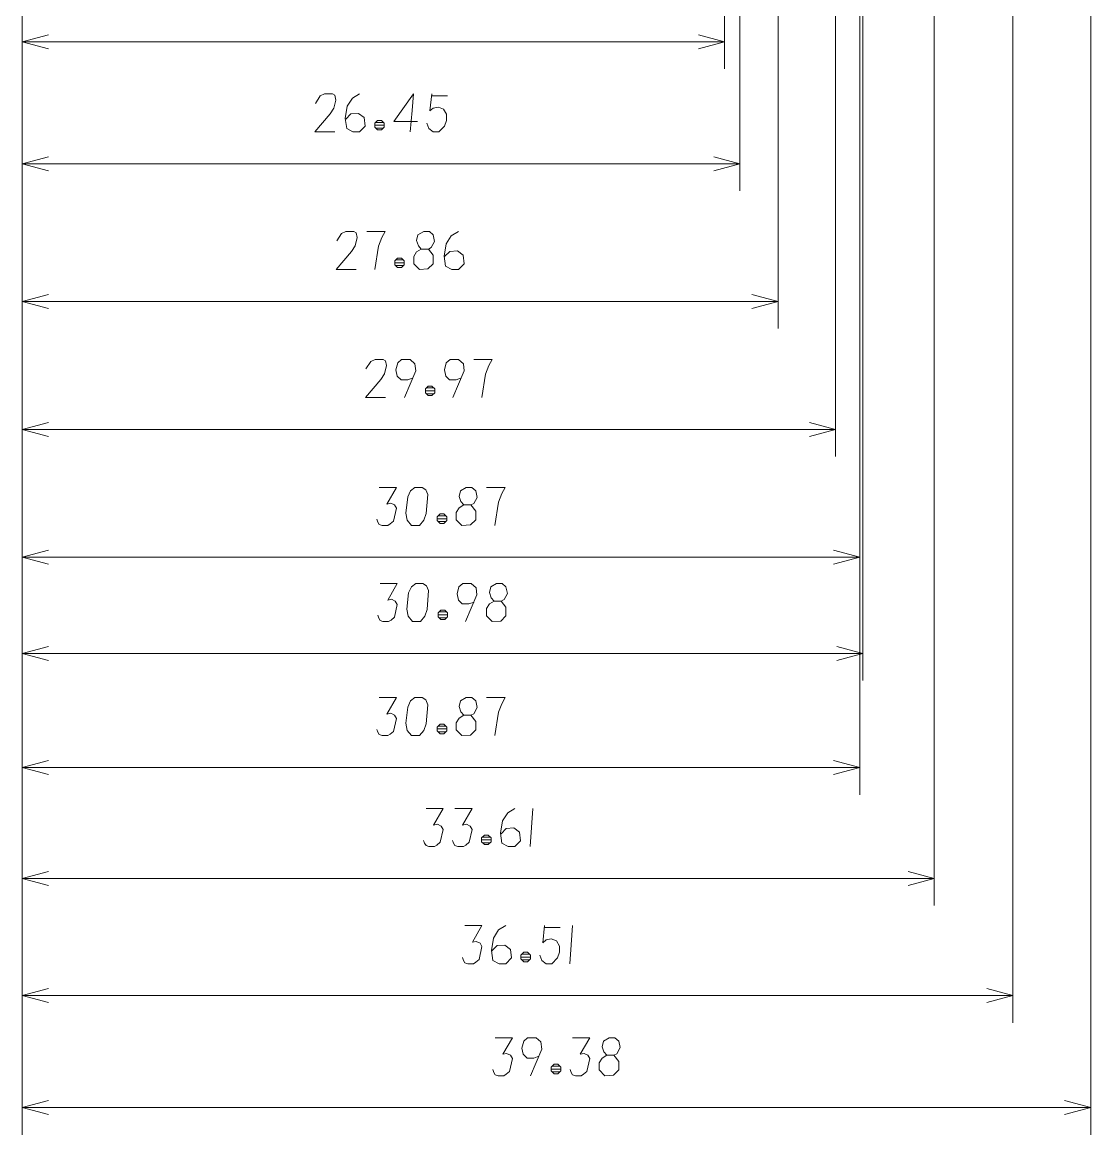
# Model space of a CAD drawing. Extents: x -214 to 8941, y -1198 to 2514.
# Drawn here: x 748.5 to 827.2, y -429.4 to -347.4 of the extents above; entities that cross this region are included whole.
import ezdxf

# ---------------------------------------------------------------- set-up
doc = ezdxf.new("R2010")
doc.units = 0

msp = doc.modelspace()

# ---------------------------------------------------------------- linework, layer by layer
at = {"color": 7, "lineweight": 13}
for p, q in [((748.4536, -256.5832), (748.4536, -350.8517)), ((748.4536, -256.5832), (748.4536, -359.8423)), ((748.4536, -256.5832), (748.4536, -369.9777)), ((748.4536, -256.5832), (748.4536, -379.4067)), ((748.4536, -256.5832), (748.4536, -395.9084)), ((748.4536, -256.5832), (748.4536, -388.8293)), ((748.4536, -256.5832), (748.4536, -404.3147)), ((748.4536, -256.5832), (748.4536, -412.4839)), ((748.4536, -256.5832), (748.4536, -421.1138)), ((748.4536, -256.5832), (748.4536, -429.3653)), ((804.1637, -260.8667), (804.1637, -369.9777)), ((808.3998, -262.0415), (808.3998, -379.4067)), ((815.6715, -261.9789), (815.6715, -412.4839)), ((821.4673, -263.5899), (821.4673, -421.1138)), ((801.3538, -264.5286), (801.3538, -359.8423)), ((800.2169, -264.7817), (800.2169, -350.8517)), ((810.1844, -266.309), (810.1844, -388.8293)), ((810.1844, -266.309), (810.1844, -404.3147)), ((810.4125, -267.6091), (810.4125, -395.9084)), ((827.2071, -283.607), (827.2071, -429.3653)), ((748.4536, -348.8517), (800.2169, -348.8517)), ((748.4536, -357.8423), (801.3538, -357.8423)), ((748.4536, -367.9777), (804.1637, -367.9777)), ((748.4536, -377.4067), (808.3998, -377.4067)), ((748.4536, -386.8293), (810.1844, -386.8293)), ((748.4536, -393.9084), (810.4125, -393.9084)), ((748.4536, -402.3147), (810.1844, -402.3147)), ((748.4536, -410.4839), (815.6715, -410.4839)), ((748.4536, -419.1138), (821.4673, -419.1138)), ((748.4536, -427.3653), (827.2071, -427.3653))]:
    msp.add_line(p, q, dxfattribs=at)
for points in [[(750.3854, -348.334), (748.4536, -348.8517), (750.3854, -349.3693)], [(798.285, -349.3693), (800.2169, -348.8517), (798.285, -348.334)], [(771.4912, -355.4923), (770.0212, -355.4923), (771.1412, -354.1624), (771.4212, -353.7423), (771.5612, -353.1473), (771.4912, -352.7973), (771.3162, -352.6924), (770.7212, -352.6924), (770.4062, -352.8323), (770.0562, -353.3923)], [(773.3112, -352.6924), (772.7862, -353.0074), (772.4012, -353.6024), (772.2612, -354.5124), (772.3662, -355.2473), (772.8212, -355.4923), (773.3112, -355.4923), (773.7312, -355.0724), (773.6612, -354.4424), (773.2412, -354.1273), (772.6812, -354.1624), (772.2962, -354.5473)], [(777.0562, -355.4923), (777.1962, -353.9174), (777.3012, -352.6924), (775.8312, -354.7224), (777.5812, -354.7224)], [(778.2812, -354.8623), (778.4212, -355.2473), (778.7362, -355.4923), (779.1562, -355.4923), (779.5762, -355.0724), (779.7162, -354.6523), (779.7162, -354.1974), (779.5062, -353.8123), (779.1212, -353.6723), (778.7362, -353.7423), (778.4912, -353.9523), (778.6312, -352.6924)], [(778.6312, -352.8323), (779.7862, -352.8323)], [(774.5012, -354.7924), (775.0612, -354.7924)], [(775.1312, -355.0023), (774.4312, -355.0023)], [(774.5012, -355.2123), (775.0612, -355.2123)], [(750.3854, -357.3247), (748.4536, -357.8423), (750.3854, -358.36)], [(799.422, -358.36), (801.3538, -357.8423), (799.422, -357.3247)], [(773.0711, -365.6277), (771.6011, -365.6277), (772.7211, -364.2977), (773.0012, -363.8777), (773.1411, -363.2827), (773.0711, -362.9326), (772.8961, -362.8277), (772.3011, -362.8277), (771.9861, -362.9677), (771.6361, -363.5276)], [(774.4362, -365.6277), (774.7161, -363.9127), (774.9611, -363.2827), (775.2061, -362.8277), (773.8411, -362.8277)], [(778.3911, -364.1227), (778.6011, -364.0177), (778.8461, -363.5627), (778.7411, -363.0727), (778.4611, -362.8277), (778.0411, -362.8277), (777.6212, -363.0727), (777.5161, -363.4927), (777.6561, -363.8777), (777.8661, -364.1227)], [(780.5961, -362.8277), (780.0711, -363.1427), (779.6862, -363.7377), (779.5461, -364.6477), (779.6511, -365.3827), (780.1061, -365.6277), (780.5961, -365.6277), (781.0161, -365.2077), (780.9461, -364.5777), (780.5261, -364.2627), (779.9661, -364.2977), (779.5811, -364.6826)], [(776.6061, -365.1377), (775.9061, -365.1377)], [(775.9761, -364.9277), (776.5361, -364.9277)], [(775.9761, -365.3477), (776.5361, -365.3477)], [(750.3854, -367.46), (748.4536, -367.9777), (750.3854, -368.4953)], [(802.2319, -368.4953), (804.1637, -367.9777), (802.2319, -367.46)], [(775.2242, -375.0567), (773.7542, -375.0567), (774.8742, -373.7267), (775.1542, -373.3067), (775.2942, -372.7117), (775.2242, -372.3617), (775.0492, -372.2567), (774.4542, -372.2567), (774.1392, -372.3967), (773.7892, -372.9567)], [(777.2542, -373.6217), (776.8692, -373.7617), (776.3792, -373.7617), (776.0992, -373.4817), (775.9942, -373.0267), (776.1342, -372.5017), (776.4142, -372.2567), (777.0442, -372.2567), (777.3942, -372.5717), (777.4642, -373.0967), (776.6242, -375.0567)], [(780.8242, -373.6217), (780.4392, -373.7617), (779.9492, -373.7617), (779.6692, -373.4817), (779.5642, -373.0267), (779.7042, -372.5017), (779.9842, -372.2567), (780.6142, -372.2567), (780.9642, -372.5717), (781.0342, -373.0967), (780.1942, -375.0567)], [(782.3292, -375.0567), (782.6092, -373.3417), (782.8542, -372.7117), (783.0992, -372.2567), (781.7342, -372.2567)], [(778.2342, -374.3567), (778.7942, -374.3567)], [(778.8642, -374.5667), (778.1642, -374.5667)], [(778.2342, -374.7767), (778.7942, -374.7767)], [(750.3854, -376.889), (748.4536, -377.4067), (750.3854, -377.9243)], [(806.468, -377.9243), (808.3998, -377.4067), (806.468, -376.889)], [(774.594, -384.0243), (774.664, -384.2343), (774.769, -384.4093), (774.979, -384.4793), (775.399, -384.4793), (775.574, -384.3743), (775.819, -384.1643), (776.029, -383.2193), (775.889, -382.9743), (775.609, -382.8343), (775.329, -382.9043), (776.029, -381.6793), (774.769, -381.6793)], [(781.524, -382.9743), (781.734, -382.8693), (781.979, -382.4143), (781.874, -381.9243), (781.594, -381.6793), (781.174, -381.6793), (780.754, -381.9243), (780.649, -382.3443), (780.789, -382.7293), (780.999, -382.9743)], [(783.274, -384.4793), (783.554, -382.7643), (783.799, -382.1343), (784.044, -381.6793), (782.679, -381.6793)], [(779.739, -383.9893), (779.039, -383.9893)], [(779.109, -383.7793), (779.669, -383.7793)], [(779.109, -384.1993), (779.669, -384.1993)], [(750.3854, -386.3117), (748.4536, -386.8293), (750.3854, -387.347)], [(808.2526, -387.347), (810.1844, -386.8293), (808.2526, -386.3117)], [(774.6555, -391.1034), (774.7255, -391.3134), (774.8305, -391.4883), (775.0405, -391.5583), (775.4605, -391.5583), (775.6355, -391.4534), (775.8805, -391.2433), (776.0905, -390.2984), (775.9505, -390.0533), (775.6705, -389.9134), (775.3905, -389.9834), (776.0905, -388.7584), (774.8305, -388.7584)], [(781.7605, -390.1234), (781.3755, -390.2634), (780.8855, -390.2634), (780.6055, -389.9834), (780.5005, -389.5284), (780.6405, -389.0034), (780.9205, -388.7584), (781.5505, -388.7584), (781.9005, -389.0734), (781.9705, -389.5984), (781.1305, -391.5583)], [(783.7555, -390.0533), (783.9655, -389.9484), (784.2105, -389.4933), (784.1055, -389.0034), (783.8255, -388.7584), (783.4055, -388.7584), (782.9855, -389.0034), (782.8805, -389.4234), (783.0205, -389.8083), (783.2305, -390.0533)], [(779.1705, -390.8584), (779.7305, -390.8584)], [(779.8005, -391.0684), (779.1005, -391.0684)], [(779.1705, -391.2784), (779.7305, -391.2784)], [(750.3854, -393.3907), (748.4536, -393.9084), (750.3854, -394.426)], [(808.4807, -394.426), (810.4125, -393.9084), (808.4807, -393.3907)], [(774.594, -399.5097), (774.664, -399.7197), (774.769, -399.8947), (774.979, -399.9647), (775.399, -399.9647), (775.574, -399.8597), (775.819, -399.6497), (776.029, -398.7047), (775.889, -398.4597), (775.609, -398.3197), (775.329, -398.3897), (776.029, -397.1647), (774.769, -397.1647)], [(781.524, -398.4597), (781.734, -398.3547), (781.979, -397.8997), (781.874, -397.4097), (781.594, -397.1647), (781.174, -397.1647), (780.754, -397.4097), (780.649, -397.8297), (780.789, -398.2147), (780.999, -398.4597)], [(783.274, -399.9647), (783.554, -398.2497), (783.799, -397.6197), (784.044, -397.1647), (782.679, -397.1647)], [(779.739, -399.4747), (779.039, -399.4747)], [(779.109, -399.2647), (779.669, -399.2647)], [(779.109, -399.6847), (779.669, -399.6847)], [(750.3854, -401.7971), (748.4536, -402.3147), (750.3854, -402.8323)], [(808.2526, -402.8323), (810.1844, -402.3147), (808.2526, -401.7971)], [(778.0375, -407.679), (778.1075, -407.889), (778.2125, -408.064), (778.4225, -408.134), (778.8425, -408.134), (779.0175, -408.029), (779.2626, -407.819), (779.4725, -406.874), (779.3325, -406.629), (779.0526, -406.489), (778.7725, -406.559), (779.4725, -405.334), (778.2125, -405.334)], [(780.1725, -407.679), (780.2426, -407.889), (780.3475, -408.064), (780.5576, -408.134), (780.9775, -408.134), (781.1525, -408.029), (781.3975, -407.819), (781.6075, -406.874), (781.4675, -406.629), (781.1876, -406.489), (780.9075, -406.559), (781.6075, -405.334), (780.3475, -405.334)], [(784.7576, -405.334), (784.2325, -405.649), (783.8475, -406.244), (783.7075, -407.154), (783.8126, -407.889), (784.2676, -408.134), (784.7576, -408.134), (785.1776, -407.714), (785.1075, -407.084), (784.6876, -406.769), (784.1276, -406.804), (783.7426, -407.189)], [(786.0875, -405.334), (785.9825, -406.7339), (785.8776, -408.134)], [(783.0076, -407.644), (782.3076, -407.644)], [(782.3776, -407.434), (782.9376, -407.434)], [(782.3776, -407.8539), (782.9376, -407.8539)], [(750.3854, -409.9663), (748.4536, -410.4839), (750.3854, -411.0016)], [(813.7397, -411.0016), (815.6715, -410.4839), (813.7397, -409.9663)], [(780.9004, -416.3088), (780.9704, -416.5189), (781.0754, -416.6938), (781.2854, -416.7639), (781.7054, -416.7639), (781.8804, -416.6588), (782.1254, -416.4489), (782.3354, -415.5038), (782.1954, -415.2589), (781.9154, -415.1188), (781.6354, -415.1888), (782.3354, -413.9639), (781.0754, -413.9639)], [(784.0854, -413.9639), (783.5604, -414.2788), (783.1754, -414.8738), (783.0354, -415.7838), (783.1404, -416.5189), (783.5954, -416.7639), (784.0854, -416.7639), (784.5054, -416.3438), (784.4354, -415.7139), (784.0154, -415.3989), (783.4554, -415.4338), (783.0704, -415.8188)], [(786.6054, -416.1339), (786.7454, -416.5189), (787.0604, -416.7639), (787.4804, -416.7639), (787.9004, -416.3438), (788.0404, -415.9238), (788.0404, -415.4688), (787.8304, -415.0839), (787.4454, -414.9438), (787.0604, -415.0139), (786.8154, -415.2238), (786.9554, -413.9639)], [(786.9554, -414.1039), (788.1104, -414.1039)], [(789.0204, -413.9639), (788.9154, -415.3638), (788.8104, -416.7639)], [(785.9054, -416.2739), (785.2054, -416.2739)], [(785.2754, -416.0638), (785.8354, -416.0638)], [(785.2754, -416.4838), (785.8354, -416.4838)], [(750.3854, -418.5962), (748.4536, -419.1138), (750.3854, -419.6315)], [(819.5355, -419.6315), (821.4673, -419.1138), (819.5355, -418.5962)], [(783.1403, -424.5603), (783.2103, -424.7703), (783.3153, -424.9453), (783.5253, -425.0153), (783.9453, -425.0153), (784.1204, -424.9103), (784.3654, -424.7003), (784.5753, -423.7553), (784.4353, -423.5103), (784.1553, -423.3703), (783.8753, -423.4403), (784.5753, -422.2153), (783.3153, -422.2153)], [(786.5353, -423.5803), (786.1503, -423.7203), (785.6603, -423.7203), (785.3803, -423.4403), (785.2753, -422.9853), (785.4153, -422.4603), (785.6953, -422.2153), (786.3253, -422.2153), (786.6754, -422.5303), (786.7454, -423.0553), (785.9053, -425.0153)], [(788.8453, -424.5603), (788.9153, -424.7703), (789.0203, -424.9453), (789.2303, -425.0153), (789.6503, -425.0153), (789.8253, -424.9103), (790.0703, -424.7003), (790.2803, -423.7553), (790.1403, -423.5103), (789.8604, -423.3703), (789.5803, -423.4403), (790.2803, -422.2153), (789.0203, -422.2153)], [(792.0653, -423.5103), (792.2753, -423.4053), (792.5203, -422.9503), (792.4153, -422.4603), (792.1353, -422.2153), (791.7153, -422.2153), (791.2953, -422.4603), (791.1903, -422.8803), (791.3303, -423.2653), (791.5403, -423.5103)], [(787.5153, -424.3153), (788.0753, -424.3153)], [(788.1453, -424.5253), (787.4453, -424.5253)], [(787.5153, -424.7353), (788.0753, -424.7353)], [(750.3854, -426.8477), (748.4536, -427.3653), (750.3854, -427.8829)], [(825.2753, -427.8829), (827.2071, -427.3653), (825.2753, -426.8477)]]:
    msp.add_lwpolyline(points, dxfattribs=at)
for points in [[(774.6412, -355.3524), (774.9212, -355.3524), (775.1312, -355.1423), (775.1312, -354.8623), (774.9212, -354.6523), (774.6412, -354.6523), (774.4312, -354.8623), (774.4312, -355.1423)], [(777.7261, -365.6277), (778.3561, -365.5927), (778.7411, -365.2077), (778.7411, -364.5777), (778.3911, -364.1227), (777.8661, -364.1227), (777.5161, -364.3327), (777.3062, -364.6826), (777.3062, -365.2077)], [(776.1161, -365.4877), (776.3961, -365.4877), (776.6061, -365.2776), (776.6061, -364.9977), (776.3961, -364.7877), (776.1161, -364.7877), (775.9061, -364.9977), (775.9061, -365.2776)], [(778.3742, -374.9167), (778.6542, -374.9167), (778.8642, -374.7067), (778.8642, -374.4267), (778.6542, -374.2167), (778.3742, -374.2167), (778.1642, -374.4267), (778.1642, -374.7067)], [(777.744, -384.4793), (778.059, -384.0943), (778.234, -383.6043), (778.339, -382.2043), (778.199, -381.8543), (777.919, -381.6793), (777.394, -381.6793), (777.079, -381.9243), (776.869, -382.3793), (776.729, -383.5693), (776.834, -384.0943), (777.149, -384.4793)], [(780.859, -384.4793), (781.489, -384.4443), (781.874, -384.0593), (781.874, -383.4293), (781.524, -382.9743), (780.999, -382.9743), (780.649, -383.1843), (780.439, -383.5343), (780.439, -384.0593)], [(779.249, -384.3393), (779.529, -384.3393), (779.739, -384.1293), (779.739, -383.8493), (779.529, -383.6393), (779.249, -383.6393), (779.039, -383.8493), (779.039, -384.1293)], [(777.8055, -391.5583), (778.1205, -391.1734), (778.2955, -390.6833), (778.4005, -389.2834), (778.2605, -388.9333), (777.9805, -388.7584), (777.4555, -388.7584), (777.1405, -389.0034), (776.9305, -389.4583), (776.7905, -390.6483), (776.8955, -391.1734), (777.2105, -391.5583)], [(783.0905, -391.5583), (783.7205, -391.5233), (784.1055, -391.1384), (784.1055, -390.5084), (783.7555, -390.0533), (783.2305, -390.0533), (782.8805, -390.2634), (782.6705, -390.6133), (782.6705, -391.1384)], [(779.3105, -391.4184), (779.5905, -391.4184), (779.8005, -391.2083), (779.8005, -390.9283), (779.5905, -390.7184), (779.3105, -390.7184), (779.1005, -390.9283), (779.1005, -391.2083)], [(777.744, -399.9647), (778.059, -399.5797), (778.234, -399.0897), (778.339, -397.6897), (778.199, -397.3397), (777.919, -397.1647), (777.394, -397.1647), (777.079, -397.4097), (776.869, -397.8647), (776.729, -399.0547), (776.834, -399.5797), (777.149, -399.9647)], [(780.859, -399.9647), (781.489, -399.9297), (781.874, -399.5447), (781.874, -398.9147), (781.524, -398.4597), (780.999, -398.4597), (780.649, -398.6697), (780.439, -399.0197), (780.439, -399.5447)], [(779.249, -399.8246), (779.529, -399.8246), (779.739, -399.6147), (779.739, -399.3347), (779.529, -399.1247), (779.249, -399.1247), (779.039, -399.3347), (779.039, -399.6147)], [(782.5176, -407.994), (782.7975, -407.994), (783.0076, -407.784), (783.0076, -407.504), (782.7975, -407.2939), (782.5176, -407.2939), (782.3076, -407.504), (782.3076, -407.784)], [(785.4154, -416.6238), (785.6954, -416.6238), (785.9054, -416.4138), (785.9054, -416.1339), (785.6954, -415.9238), (785.4154, -415.9238), (785.2054, -416.1339), (785.2054, -416.4138)], [(791.4003, -425.0153), (792.0303, -424.9803), (792.4153, -424.5953), (792.4153, -423.9653), (792.0653, -423.5103), (791.5403, -423.5103), (791.1903, -423.7203), (790.9803, -424.0703), (790.9803, -424.5953)], [(787.6553, -424.8753), (787.9353, -424.8753), (788.1453, -424.6653), (788.1453, -424.3853), (787.9353, -424.1753), (787.6553, -424.1753), (787.4453, -424.3853), (787.4453, -424.6653)]]:
    msp.add_lwpolyline(points, close=True, dxfattribs=at)

doc.saveas('drawing.dxf')
